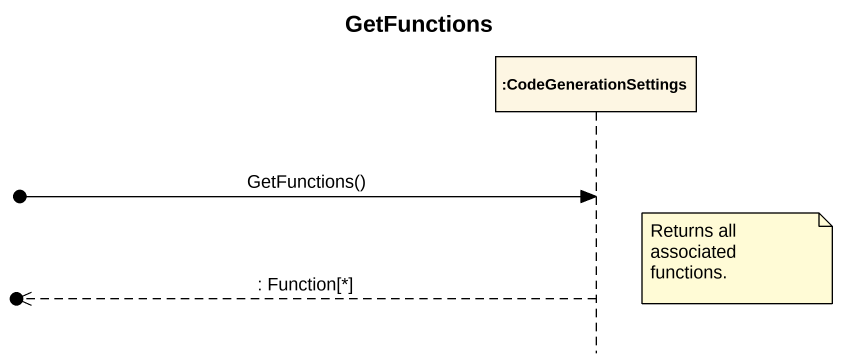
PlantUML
@startuml
title GetFunctions
hide footbox
participant ":CodeGenerationSettings" as CodeGenerationSettings

[o-> CodeGenerationSettings : GetFunctions()
note right of CodeGenerationSettings : Returns all associated functions.
[o<<-- CodeGenerationSettings : : Function[*]
@enduml
